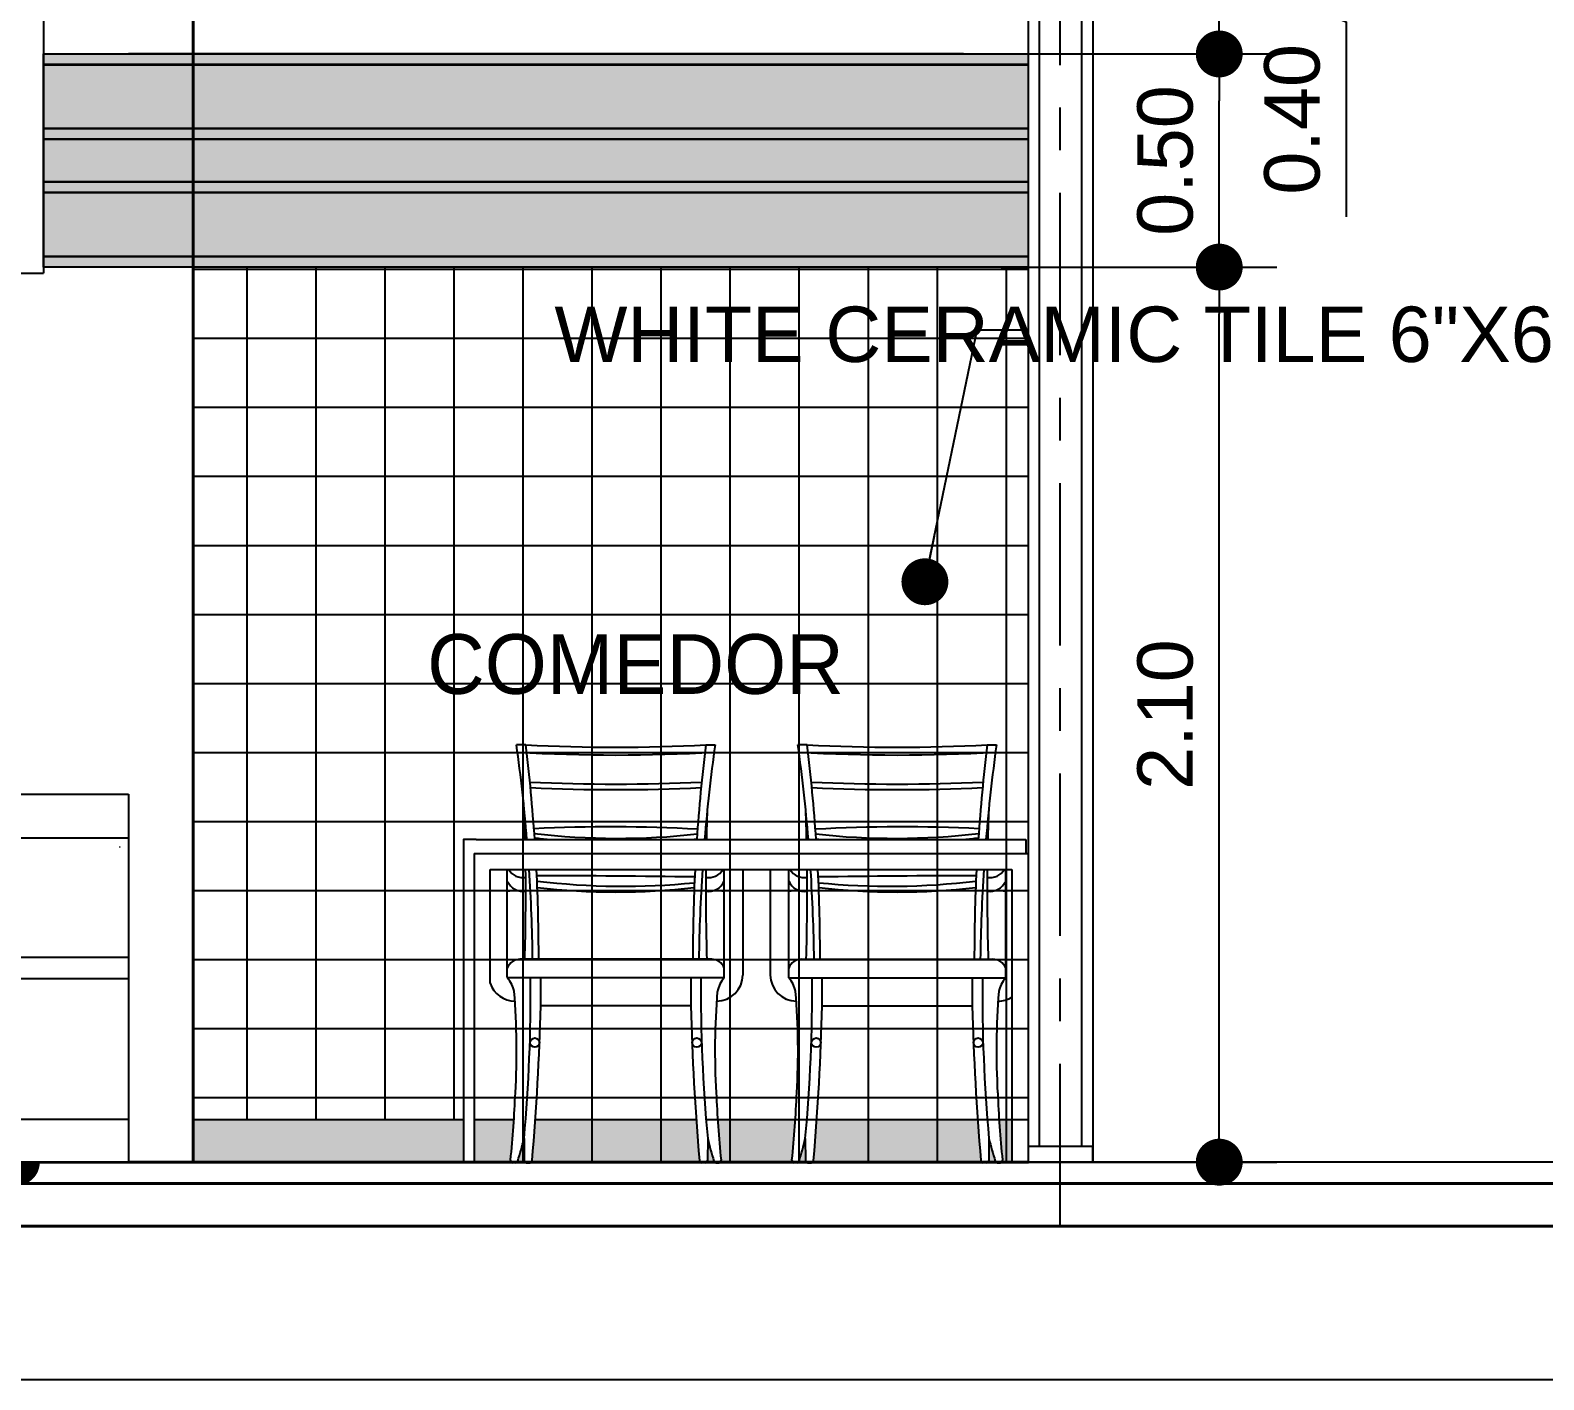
# Model space of a CAD drawing. Header units: metres. Extents: x 5805.4 to 5902.4, y 1788.4 to 1816.4.
# Drawn here: x 5850.489 to 5854.04, y 1788.609 to 1791.775 of the extents above; entities that cross this region are included whole.
import ezdxf

# ---------------------------------------------------------------- set-up
doc = ezdxf.new("R2010")
doc.units = ezdxf.units.M
doc.header["$LTSCALE"] = 0.02
doc.set_wipeout_variables(frame=1)
doc.linetypes.add('CENTER2', pattern=[28.575, 19.05, -3.175, 3.175, -3.175])
for name, color, linetype in [('A - Ejes', 7, 'CENTER2'), ('A-Acabados en Muros', 2, 'Continuous'), ('A-Acabados en Pared', 1, 'Continuous'), ('A-Cotas Generales', 2, 'Continuous'), ('A-Muebles', 7, 'Continuous'), ('A-Paredes Externas', 3, 'Continuous'), ('A-Puertas', 7, 'Continuous'), ('A-Texto Espacios', 7, 'Continuous'), ('COTAS', 7, 'Continuous'), ('DIM', 8, 'Continuous'), ('HACHT', 9, 'Continuous'), ('HATCH', 8, 'Continuous'), ('TE-Cubierta', 3, 'Continuous')]:
    doc.layers.add(name, color=color, linetype=linetype)
doc.layers.add('color cooler arriba', color=7, linetype='Continuous', true_color=0xab6b21)
doc.layers.add('paredes', color=5, linetype='Continuous', lineweight=40)
doc.styles.add('Arial', font='arial.ttf', dxfattribs={"height": 0.15})
doc.styles.add('BANKGOTHIC', font='bgothl.ttf', dxfattribs={"height": 0.3})
doc.styles.add('Cotas 75', font='arial.ttf', dxfattribs={"height": 0.13})
doc.dimstyles.new('Estilo 75', dxfattribs={"dimtxt": 0.13, "dimasz": 0.11, "dimexe": 0.135, "dimexo": 0, "dimgap": 0.06, "dimtad": 1, "dimzin": 1, "dimdsep": 46, "dimtxsty": 'Cotas 75', "dimblk": 'DOT', "dimcen": 0.135, "dimdle": 0.135, "dimclrd": 9, "dimclre": 9, "dimclrt": 256, "dimadec": 0, "dimazin": 0, "dimtfac": 1, "dimtmove": 1, "dimatfit": 1, "dimfxl": 0, "dimarcsym": 0})

# ---------------------------------------------------------------- blocks, each defined once
blk = doc.blocks.new('_Dot')
at = {"color": 0, "linetype": 'ByBlock', "lineweight": -2}
blk.add_line((-0.5, 0), (-1, 0), dxfattribs=at)
at = {"color": 0, "linetype": 'ByBlock', "const_width": 0.5}
blk.add_lwpolyline([(-0.25, 0, 1), (0.25, 0, 1)], format="xyb", close=True, dxfattribs=at)
blk = doc.blocks.new('*D61')
at = {"layer": 'DIM', "color": 9, "lineweight": -2, "transparency": 16777216}
for p, q in [((5850.6945, 1792.1203), (5850.3216, 1792.1203)), ((5850.4566, 1792.0103), (5850.4566, 1789.2296)), ((5850.6945, 1789.1196), (5850.3216, 1789.1196))]:
    blk.add_line(p, q, dxfattribs=at)
at = {"layer": 'DIM', "color": 9, "lineweight": -2, "transparency": 16777216, "xscale": 0.11, "yscale": 0.11, "zscale": 0.11}
for p, rotation in [((5850.4566, 1792.1203), 90), ((5850.4566, 1789.1196), 270)]:
    blk.add_blockref('_Dot', p, dxfattribs=dict(at, rotation=rotation))
at = {"layer": 'DIM', "transparency": 16777216, "insert": (5850.3302, 1790.62), "char_height": 0.13, "attachment_point": 5, "rotation": 90, "style": 'Cotas 75'}
blk.add_mtext('3.00', dxfattribs=at)
blk = doc.blocks.new('HNR_ZONE')
for p in [(115, 106.76), (112.55, 82)]:
    blk.add_line(p, (115, 82))
blk = doc.blocks.new('front_counter_new')
at = {"color": 1}
blk.add_lwpolyline([(8.97, 0), (194.98, 0), (194.98, 34), (8.97, 34)], close=True, dxfattribs=at)
blk.add_wipeout([(8.97, 0), (194.98, 0), (194.98, 34), (8.97, 34)], dxfattribs=at)
blk.add_wipeout([(8.97, 0), (204.93, 0), (204.93, 39.71), (8.97, 39.71)], dxfattribs=at)
for p, q in [((134.95, 39.71), (204.93, 39.71)), ((204.93, 39.71), (204.93, 0)), ((204.93, 4.6), (134.05, 4.6)), ((204.93, 4.6), (134.05, 4.6)), ((204.93, 0), (8.97, 0))]:
    blk.add_line(p, q, dxfattribs=at)
at = {"color": 9}
for p, q in [((204.93, 34.95), (134.95, 34.95)), ((204.93, 22.07), (134.95, 22.07)), ((204.93, 19.77), (134.95, 19.77))]:
    blk.add_line(p, q, dxfattribs=at)
blk.add_line((204.01, 34), (203.95, 34))
blk = doc.blocks.new('*D63')
at = {"layer": 'DIM', "color": 9, "lineweight": -2, "transparency": 16777216}
for p, q in [((5852.767, 1791.2196), (5853.4136, 1791.2196)), ((5853.2786, 1789.2296), (5853.2786, 1791.1096)), ((5852.7307, 1789.1196), (5853.4136, 1789.1196))]:
    blk.add_line(p, q, dxfattribs=at)
at = {"layer": 'DIM', "color": 9, "lineweight": -2, "transparency": 16777216, "xscale": 0.11, "yscale": 0.11, "zscale": 0.11}
for p, rotation in [((5853.2786, 1791.2196), 90), ((5853.2786, 1789.1196), 270)]:
    blk.add_blockref('_Dot', p, dxfattribs=dict(at, rotation=rotation))
at = {"layer": 'DIM', "transparency": 16777216, "insert": (5853.1523, 1790.1696), "char_height": 0.13, "attachment_point": 5, "rotation": 90, "style": 'Cotas 75'}
blk.add_mtext('2.10', dxfattribs=at)
blk = doc.blocks.new('*D69')
at = {"layer": 'HACHT', "color": 9, "lineweight": -2, "transparency": 16777216}
for p, q in [((5852.8301, 1791.7196), (5853.4136, 1791.7196)), ((5853.2786, 1791.3296), (5853.2786, 1791.6096)), ((5852.767, 1791.2196), (5853.4136, 1791.2196))]:
    blk.add_line(p, q, dxfattribs=at)
at = {"layer": 'HACHT', "color": 9, "lineweight": -2, "transparency": 16777216, "xscale": 0.11, "yscale": 0.11, "zscale": 0.11}
for p, rotation in [((5853.2786, 1791.7196), 90), ((5853.2786, 1791.2196), 270)]:
    blk.add_blockref('_Dot', p, dxfattribs=dict(at, rotation=rotation))
at = {"layer": 'HACHT', "transparency": 16777216, "insert": (5853.1523, 1791.4696), "char_height": 0.13, "attachment_point": 5, "rotation": 90, "style": 'Cotas 75'}
blk.add_mtext('0.50', dxfattribs=at)
blk = doc.blocks.new('*D70')
at = {"layer": 'HACHT', "color": 9, "lineweight": -2, "transparency": 16777216}
for p, q in [((5852.8301, 1792.1203), (5853.4136, 1792.1203)), ((5853.2786, 1791.8296), (5853.2786, 1792.0103)), ((5853.2786, 1791.92), (5853.5764, 1791.7948)), ((5853.5764, 1791.7948), (5853.5764, 1791.3375)), ((5852.8301, 1791.7196), (5853.4136, 1791.7196))]:
    blk.add_line(p, q, dxfattribs=at)
at = {"layer": 'HACHT', "color": 9, "lineweight": -2, "transparency": 16777216, "xscale": 0.11, "yscale": 0.11, "zscale": 0.11}
for p, rotation in [((5853.2786, 1792.1203), 90), ((5853.2786, 1791.7196), 270)]:
    blk.add_blockref('_Dot', p, dxfattribs=dict(at, rotation=rotation))
at = {"layer": 'HACHT', "transparency": 16777216, "insert": (5853.45, 1791.5662), "char_height": 0.13, "attachment_point": 5, "rotation": 90, "style": 'Cotas 75'}
blk.add_mtext('0.40', dxfattribs=at)
blk = doc.blocks.new('A$C23453A31')
at = {"ltscale": 40}
for p, q in [((112.1, 905), (92.1, 905)), ((502.1, 905), (522.1, 905)), ((721.6, 905), (701.6, 905)), ((1111.6, 905), (1131.6, 905)), ((72.1, 401.9), (72.1, 635)), ((542.1, 400.5), (542.1, 635)), ((582.1, 635), (582.1, 406.5)), ((641.6, 635), (641.6, 406.5)), ((681.6, 400.5), (681.6, 635)), ((1151.6, 401.9), (1151.6, 635)), ((515.2, 440.5), (98.9, 440.5)), ((708.4, 440.5), (1124.8, 440.5)), ((542.1, 400.5), (72.1, 400.5)), ((681.6, 400.5), (1151.6, 400.5)), ((469.5, 340), (144.6, 340)), ((754.1, 340), (1079.1, 340)), ((108.4, 52.3), (108.4, 5)), ((506.1, 52.3), (505.7, 5)), ((717.6, 52.3), (718, 5)), ((1115.3, 52.3), (1115.3, 5)), ((89.9, 0), (84, 0)), ((113.4, 0), (120.8, 0)), ((500.7, 0), (493.3, 0)), ((524.3, 0), (530.1, 0)), ((699.4, 0), (693.6, 0)), ((723, 0), (730.4, 0)), ((1110.3, 0), (1102.8, 0)), ((1133.8, 0), (1139.6, 0))]:
    blk.add_line(p, q, dxfattribs=at)
for p, q in [((5, 700), (889.2, 700)), ((889.2, 700), (1195, 700)), ((1195, 700), (1195, 670)), ((0, 670), (889.2, 670)), ((889.2, 670), (1200, 670)), ((1200, 670), (1200, 1.2)), ((35, 635), (889.2, 635)), ((889.2, 635), (1165, 635)), ((1165, 635), (1165, 0))]:
    blk.add_line(p, q)
blk.add_lwpolyline([(35, 388.5), (35, 635)])
for centre in [(131.7, 260), (482.4, 260), (741.3, 260), (1091.9, 260)]:
    blk.add_circle(centre, 10.1, dxfattribs=at)
for centre, radius, start, end in [((-3577.7, 394.9), 3705, 4.7233, 7.9133), ((307.1, 4688), 3805, 266.7939, 273.2061), ((307.1, 4705), 3805, 267.0624, 272.9376), ((-3634.7, 446.1), 3774.8, 3.8575, 6.9835), ((4248.8, 446.1), 3774.8, 173.0165, 176.1425), ((4191.8, 394.9), 3705, 172.0867, 175.2767), ((-2968.1, 394.9), 3705, 4.7233, 7.9133), ((916.6, 4688), 3805, 266.7939, 273.2061), ((916.6, 4705), 3805, 267.0624, 272.9376), ((-3025.2, 446.1), 3774.8, 3.8575, 6.9835), ((4858.4, 446.1), 3774.8, 173.0165, 176.1425), ((4801.3, 394.9), 3705, 172.0867, 175.2767), ((307.1, 4625), 3805, 267.1978, 272.8022), ((916.6, 4625), 3805, 267.1978, 272.8022), ((307.1, 4625), 3817, 267.2246, 272.7754), ((916.6, 4625), 3817, 267.2246, 272.7754), ((-4872.4, 586.2), 4984.5, 1.3084, 2.0257), ((5486.5, 586.2), 4984.5, 177.9743, 178.6916), ((-4262.8, 586.2), 4984.5, 1.3084, 2.0257), ((6096, 586.2), 4984.5, 177.9743, 178.6916), ((295.2, -2562.8), 3290.3, 86.7076, 92.8801), ((928.5, -2562.8), 3290.3, 87.1199, 93.2924), ((311.8, 2232.3), 1529.8, 263.1989, 276.4444), ((316.9, 2093.6), 1402.3, 262.3916, 263.6235), ((316.9, 2093.6), 1402.3, 276.3765, 276.7884), ((911.9, 2232.3), 1529.8, 263.5556, 276.8011), ((906.7, 2093.6), 1402.3, 263.2116, 263.6235), ((906.7, 2093.6), 1402.3, 276.3765, 277.6084), ((106.4, 655.1), 37.6, 212.4029, 278.6625), ((-4872.4, 586.2), 4984.5, 358.3257, 0.5611), ((-3577.7, 394.9), 3705, 0.7056, 3.7154), ((-3634.7, 446.1), 3774.8, 359.9164, 2.8692), ((4248.8, 446.1), 3774.8, 177.1308, 180.0836), ((4191.8, 394.9), 3705, 176.2846, 179.2944), ((5486.5, 586.2), 4984.5, 179.4389, 181.6743), ((507.7, 655.1), 37.6, 261.3375, 327.5971), ((716, 655.1), 37.6, 212.4029, 278.6625), ((-4262.8, 586.2), 4984.5, 358.3257, 0.5611), ((-2968.1, 394.9), 3705, 0.7056, 3.7154), ((-3025.2, 446.1), 3774.8, 359.9164, 2.8692), ((4858.4, 446.1), 3774.8, 177.1308, 180.0836), ((4801.3, 394.9), 3705, 176.2846, 179.2944), ((6096, 586.2), 4984.5, 179.4389, 181.6743), ((1117.2, 655.1), 37.6, 261.3375, 327.5971), ((106.5, 625.1), 37.6, 203.7481, 278.6625), ((142.2, -22928.9), 23550.2, 89.18291, 90.01505), ((323.4, 2162.7), 1563.9, 263.1378, 275.6556), ((306.7, 2044), 1457.7, 263.3164, 276.7102), ((507.6, 625.1), 37.6, 261.3375, 336.2519), ((716.1, 625.1), 37.6, 203.7481, 278.6625), ((1081.5, -22928.9), 23550.2, 89.98495, 90.81709), ((900.3, 2162.7), 1563.9, 264.3444, 276.8622), ((916.9, 2044), 1457.7, 263.2898, 276.6836), ((1117.1, 625.1), 37.6, 261.3375, 336.2519), ((210.7, -506), 1102.1, 96.098, 97.228), ((403.4, -506), 1102.1, 82.772, 83.902), ((820.3, -506), 1102.1, 96.098, 97.228), ((1013, -506), 1102.1, 82.772, 83.902), ((99.6, 411.1), 29.5, 88.6623, 159.0224), ((514.5, 411.1), 29.5, 20.9776, 91.3377), ((709.1, 411.1), 29.5, 88.6623, 159.0224), ((1124.1, 411.1), 29.5, 20.9776, 91.3377), ((77.1, 401.9), 5, 180, 210.0015), ((27.3, 358.9), 60.9, 11.0722, 41.7414), ((-3366.1, 368.3), 3488.8, 354.8038, 0.5293), ((-3344.4, 372.3), 3489.2, 359.4699, 0.4641), ((3958.6, 372.3), 3489.2, 179.5359, 180.5301), ((3980.6, 372.3), 3489.2, 179.5359, 185.2612), ((525.5, 406.5), 56.5, 270, 0), ((590.4, 357.6), 64.6, 138.4098, 168.4805), ((698.2, 406.5), 56.5, 180, 270), ((633.3, 357.6), 64.6, 11.5195, 41.5902), ((-2756.9, 372.3), 3489.2, 354.7388, 0.4641), ((-2734.9, 372.3), 3489.2, 359.4699, 0.4641), ((4568.1, 372.3), 3489.2, 179.5359, 180.5301), ((4589.8, 368.3), 3488.8, 179.4707, 185.1962), ((1196.4, 358.9), 60.9, 138.2586, 168.9278), ((1146.6, 401.9), 5, 329.9985, 0), ((88.6, 406.5), 56.5, 198.5546, 270), ((82.1, 370.1), 5, 4.6865, 15.16), ((82.1, 370.1), 5, 4.6865, 15.16), ((-1462.5, 243.5), 1554.8, 356.6078, 4.6865), ((2076.6, 243.5), 1554.8, 175.3135, 183.3922), ((-853, 243.5), 1554.8, 356.6078, 4.6865), ((2686.2, 243.5), 1554.8, 175.3135, 183.3922), ((1141.6, 370.1), 5, 164.84, 175.3135), ((1141.6, 370.1), 5, 164.84, 175.3135), ((-5500.8, 487.4), 5647.3, 355.0953, 358.5043), ((6114.9, 487.3), 5647.3, 181.4951, 184.9041), ((-4891.2, 487.3), 5647.3, 355.0959, 358.5049), ((6724.5, 487.4), 5647.3, 181.4957, 184.9047), ((1135.1, 406.5), 56.5, 270, 301.9581), ((-2140.2, 238), 2231.4, 354.0199, 357.7788), ((2754.3, 238), 2231.4, 182.2198, 185.9787), ((-1530.7, 238), 2231.4, 354.0213, 357.7802), ((3363.9, 238), 2231.4, 182.2212, 185.9801), ((-463.9, 187.7), 588.1, 341.7462, 346.6988), ((1077.1, 182.7), 585.6, 192.8611, 197.8241), ((146.6, 182.7), 585.6, 342.1759, 347.1389), ((1687.6, 187.7), 588.1, 193.3012, 198.2538), ((84, 5), 5, 173.8655, 270), ((89.9, 5), 5, 270, 341.7462), ((113.4, 5), 5, 180, 270), ((120.8, 5), 5, 270, 355.0279), ((493.3, 5), 5, 184.9721, 270), ((500.7, 5), 5, 270, 0), ((524.3, 5), 5, 198.2538, 270), ((530.1, 5), 5, 270, 6.1345), ((693.6, 5), 5, 173.8655, 270), ((699.4, 5), 5, 270, 341.7462), ((723, 5), 5, 180, 270), ((730.4, 5), 5, 270, 355.0279), ((1102.8, 5), 5, 184.9721, 270), ((1110.3, 5), 5, 270, 0), ((1133.8, 5), 5, 198.2538, 270), ((1139.6, 5), 5, 270, 6.1345)]:
    blk.add_arc(centre, radius, start, end, dxfattribs=at)

msp = doc.modelspace()

# ---------------------------------------------------------------- hatches: boundary and pattern name
at = {"layer": 'HACHT'}
h = msp.add_hatch(color=7, dxfattribs=at)
h.dxf.hatch_style = 1
h.paths.add_polyline_path([(5851.5056, 1789.1196), (5851.5056, 1789.2196), (5850.8711, 1789.2196), (5850.8702, 1789.1196)])
edge = h.paths.add_edge_path()
edge.add_arc((5851.6213, 1789.1238), 0.00542, 174.0195, 229.975)
edge.add_line((5851.6178, 1789.1196), (5851.5303, 1789.1196))
edge.add_line((5851.5303, 1789.1196), (5851.5303, 1789.2196))
edge.add_line((5851.5303, 1789.2196), (5851.624, 1789.2196))
edge.add_arc((5849.2121, 1789.3762), 2.417, 354.0195, 356.2867, ccw=False)
edge = h.paths.add_edge_path()
edge.add_arc((5851.6531, 1789.1238), 0.00542, 180, 229.975)
edge.add_line((5851.6497, 1789.1196), (5851.6311, 1789.1196))
edge.add_arc((5851.6276, 1789.1238), 0.00542, 310.025, 341.7462)
edge.add_arc((5851.0278, 1789.3216), 0.637, 341.7462, 346.6988)
edge.add_line((5851.6477, 1789.1751), (5851.6477, 1789.1238))
edge = h.paths.add_edge_path()
edge.add_arc((5852.0646, 1789.1238), 0.00542, 184.904, 229.975)
edge.add_line((5852.0611, 1789.1196), (5851.6647, 1789.1196))
edge.add_arc((5851.6612, 1789.1238), 0.00542, 310.025, 355.0954)
edge.add_arc((5845.572, 1789.6463), 6.1169, 355.09537, 356.00027)
edge.add_line((5851.6741, 1789.2196), (5852.0517, 1789.2196))
edge.add_arc((5858.1537, 1789.6462), 6.1169, 183.99911, 184.90402)
edge = h.paths.add_edge_path()
edge.add_arc((5852.0981, 1789.1238), 0.00542, 197.8204, 229.975)
edge.add_line((5852.0947, 1789.1196), (5852.0761, 1789.1196))
edge.add_arc((5852.0726, 1789.1238), 0.00542, 310.025, 359.5159)
edge.add_line((5852.078, 1789.1237), (5852.0785, 1789.1751))
edge.add_arc((5852.6969, 1789.3162), 0.6343, 192.8609, 197.8202)
edge = h.paths.add_edge_path()
edge.add_arc((5852.2815, 1789.1238), 0.00542, 174.0209, 229.975)
edge.add_line((5852.2781, 1789.1196), (5852.1079, 1789.1196))
edge.add_arc((5852.1045, 1789.1238), 0.00542, 310.0252, 365.9792)
edge.add_arc((5854.5137, 1789.3761), 2.417, 183.7119, 185.9791, ccw=False)
edge.add_line((5852.1018, 1789.2196), (5852.2842, 1789.2196))
edge.add_arc((5849.8723, 1789.3761), 2.417, 354.0209, 356.2881, ccw=False)
edge = h.paths.add_edge_path()
edge.add_arc((5852.3134, 1789.1238), 0.00542, 180.4841, 229.975)
edge.add_line((5852.3099, 1789.1196), (5852.2913, 1789.1196))
edge.add_arc((5852.2879, 1789.1238), 0.00542, 310.028, 342.1822)
edge.add_arc((5851.6891, 1789.3162), 0.6343, 342.1796, 347.1389)
edge.add_line((5852.3075, 1789.1751), (5852.308, 1789.1237))
edge = h.paths.add_edge_path()
edge.add_arc((5852.7248, 1789.1238), 0.00542, 184.9046, 229.975)
edge.add_line((5852.7213, 1789.1196), (5852.3249, 1789.1196))
edge.add_arc((5852.3214, 1789.1238), 0.00542, 310.025, 355.096)
edge.add_arc((5846.2323, 1789.6462), 6.1169, 355.09598, 356.00089)
edge.add_line((5852.3343, 1789.2196), (5852.7119, 1789.2196))
edge.add_arc((5858.8139, 1789.6463), 6.1169, 183.99972, 184.90463)
edge = h.paths.add_edge_path()
edge.add_arc((5852.7584, 1789.1238), 0.00542, 198.2538, 229.975)
edge.add_line((5852.7549, 1789.1196), (5852.7363, 1789.1196))
edge.add_arc((5852.7329, 1789.1238), 0.00542, 310.025, 360)
edge.add_line((5852.7383, 1789.1238), (5852.7383, 1789.1751))
edge.add_arc((5853.3582, 1789.3216), 0.637, 193.3012, 198.2538)
edge = h.paths.add_edge_path()
edge.add_line((5852.7922, 1789.1196), (5852.7922, 1789.2196))
edge.add_line((5852.7922, 1789.2196), (5852.762, 1789.2196))
edge.add_arc((5855.1739, 1789.3762), 2.417, 183.7133, 185.9805)
edge.add_arc((5852.7647, 1789.1238), 0.00542, -49.9748, 5.9806, ccw=False)
edge.add_line((5852.7682, 1789.1196), (5852.7922, 1789.1196))
at = {"layer": 'HATCH'}
h = msp.add_hatch(dxfattribs=at)
h.set_pattern_fill('NET', color=256, scale=0.051)
h.paths.add_polyline_path([(5852.8301, 1791.2196), (5850.8711, 1791.2196), (5850.8711, 1789.2201), (5851.5056, 1789.2201), (5851.5056, 1789.1196), (5852.8301, 1789.1196)])
h.paths.add_polyline_path([(5851.0996, 1790.1184), (5852.6982, 1790.1184), (5852.6982, 1790.4713), (5851.0996, 1790.4713)], flags=24)

# ---------------------------------------------------------------- linework, layer by layer
at = {"layer": 'A - Ejes'}
msp.add_lwpolyline([(5852.9058, 1788.9696), (5852.9058, 1796.4442)], dxfattribs=at)
at = {"layer": 'A-Acabados en Muros', "color": 9}
for points in [[(5852.679, 1791.7196), (5850.72, 1791.7196)], [(5852.6786, 1791.6946), (5850.72, 1791.6946)], [(5852.679, 1791.5446), (5850.72, 1791.5446)], [(5852.679, 1791.5196), (5850.72, 1791.5196)], [(5852.679, 1791.4196), (5850.72, 1791.4196)], [(5852.679, 1791.3946), (5850.72, 1791.3946)], [(5852.679, 1791.2446), (5850.72, 1791.2446)]]:
    msp.add_lwpolyline(points, dxfattribs=at)
at = {"layer": 'A-Acabados en Pared', "color": 30}
msp.add_lwpolyline([(5852.8316, 1791.2196), (5850.8711, 1791.2196)], dxfattribs=at)
at = {"layer": 'A-Muebles', "color": 1}
msp.add_lwpolyline([(5850.8711, 1789.1196), (5850.8711, 1789.9796)], dxfattribs=at)
at = {"layer": 'A-Muebles'}
for points in [[(5851.5357, 1789.8766), (5851.5056, 1789.8766), (5851.5056, 1789.1196)], [(5851.5303, 1789.8441), (5851.5303, 1789.1196)]]:
    msp.add_lwpolyline(points, dxfattribs=at)
at = {"layer": 'A-Paredes Externas'}
msp.add_lwpolyline([(5852.9824, 1795.0396), (5852.9824, 1789.1196)], dxfattribs=at)
at = {"layer": 'A-Puertas', "color": 4, "elevation": -5.8965}
msp.add_lwpolyline([(5852.9562, 1792.0819), (5852.8562, 1792.0819), (5852.8562, 1789.1574), (5852.9562, 1789.1574)], close=True, dxfattribs=at)
at = {"layer": 'A-Puertas'}
msp.add_lwpolyline([(5852.9813, 1789.1196), (5852.8313, 1789.1196), (5852.8313, 1789.1574), (5852.9813, 1789.1574)], close=True, dxfattribs=at)
at = {"layer": 'COTAS'}
msp.add_lwpolyline([(5850.8711, 1791.2196), (5850.8711, 1789.1196)], dxfattribs=at)
at = {"layer": 'DIM'}
msp.add_line((5850.8711, 1791.2196), (5850.7556, 1791.2196), dxfattribs=at)
at = {"layer": 'DIM', "color": 2, "true_color": 0xf1eb1f}
for points in [[(5850.8711, 1789.2201), (5851.5056, 1789.2201)], [(5851.5303, 1789.2201), (5851.624, 1789.2201)], [(5851.6741, 1789.2201), (5852.0517, 1789.2201)], [(5852.0746, 1789.2201), (5852.8301, 1789.2201)]]:
    msp.add_lwpolyline(points, dxfattribs=at)
at = {"layer": 'DIM'}
msp.add_lwpolyline([(5842.3048, 1788.9696), (5856.6024, 1788.9696), (5856.6024, 1788.6092), (5842.3048, 1788.6092)], close=True, dxfattribs=at)
at = {"layer": 'HACHT', "color": 7}
for points in [[(5852.8301, 1795.0396), (5852.8301, 1789.1196)], [(5852.8301, 1789.1196), (5842.0468, 1789.1196)], [(5856.606, 1789.1196), (5852.7558, 1789.1196)]]:
    msp.add_lwpolyline(points, dxfattribs=at)
at = {"layer": 'HACHT'}
msp.add_lwpolyline([(5842.0468, 1788.9696), (5856.606, 1788.9696)], dxfattribs=at)
at = {"layer": 'paredes'}
for points in [[(5850.8711, 1792.1203), (5850.8711, 1789.1196)], [(5852.8301, 1789.1196), (5844.1713, 1789.1196)], [(5852.8313, 1789.1196), (5852.7558, 1789.1196)], [(5856.606, 1789.0696), (5842.0468, 1789.0696)], [(5856.606, 1788.9696), (5842.0468, 1788.9696)]]:
    msp.add_lwpolyline(points, dxfattribs=at)

# ---------------------------------------------------------------- block references
at = {"layer": 'A-Muebles', "xscale": 0.001083157614389836, "yscale": 0.001083157614389836, "zscale": 0.001083157614389836}
msp.add_blockref('A$C23453A31', (5851.5303, 1789.1184), dxfattribs=at)

# ---------------------------------------------------------------- texts
at = {"layer": 'A-Cotas Generales', "color": 7, "linetype": 'Continuous', "insert": (5852.9235, 1791.061), "char_height": 0.13, "attachment_point": 5, "style": 'Arial'}
msp.add_mtext('WHITE CERAMIC TILE 6"X6"', dxfattribs=at)
at = {"layer": 'A-Texto Espacios', "color": 1, "insert": (5851.9091, 1790.2873), "char_height": 0.14, "attachment_point": 5, "style": 'BANKGOTHIC'}
msp.add_mtext_dynamic_manual_height_columns('COMEDOR', width=4.379481, gutter_width=0.75, heights=[0], dxfattribs=at)

# ---------------------------------------------------------------- dimensions: what is measured, and where the dimension line sits
at = {"layer": 'DIM'}
for base, p1, p2, picture, middle in [((5850.4566, 1789.1196), (5850.6945, 1792.1203), (5850.6945, 1789.1196), '*D61', (5850.3302, 1790.62)), ((5853.2786, 1791.2196), (5852.7307, 1789.1196), (5852.767, 1791.2196), '*D63', (5853.1523, 1790.1696))]:
    dim = msp.add_linear_dim(base=base, p1=p1, p2=p2, angle=90, dimstyle='Estilo 75', dxfattribs=at)
    dim.commit()
    dim.dimension.update_dxf_attribs({"geometry": picture, "text_midpoint": middle})
at = {"layer": 'HACHT'}
dim = msp.add_linear_dim(base=(5853.2786, 1792.1203), p1=(5852.8301, 1791.7196), p2=(5852.8301, 1792.1203), angle=90, dimstyle='Estilo 75', dxfattribs=at)
dim.commit()
dim.dimension.update_dxf_attribs({"geometry": '*D70', "text_midpoint": (5853.5764, 1791.7348), "dimtype": 160})
dim = msp.add_linear_dim(base=(5853.2786, 1791.7196), p1=(5852.767, 1791.2196), p2=(5852.8301, 1791.7196), angle=90, dimstyle='Estilo 75', dxfattribs=at)
dim.commit()
dim.dimension.update_dxf_attribs({"geometry": '*D69', "text_midpoint": (5853.1523, 1791.4696)})

# ---------------------------------------------------------------- leaders
at = {"layer": 'TE-Cubierta', "color": 5}
msp.add_leader([(5852.5881, 1790.4813), (5852.7107, 1791.0725), (5852.8207, 1791.0725)], dimstyle='Estilo 75', override={"dimtad": 0, "dimldrblk": 'Dot'}, dxfattribs=at)

# ---------------------------------------------------------------- next in the draw order: block references
at = {"xscale": 0.02539583333333333, "yscale": 0.02539583333333333, "zscale": 0.02539583333333333}
msp.add_blockref('HNR_ZONE', (5847.5999, 1789.1229), dxfattribs=at)

# ---------------------------------------------------------------- next in the draw order: hatches: boundary and pattern name
at = {"layer": 'A-Acabados en Pared'}
h = msp.add_hatch(color=30, dxfattribs=at)
h.dxf.hatch_style = 1
h.paths.add_polyline_path([(5850.5204, 1791.7196), (5850.5204, 1791.6946), (5852.8301, 1791.6946), (5852.8301, 1791.7196)])
h = msp.add_hatch(color=30, dxfattribs=at)
h.dxf.hatch_style = 1
h.paths.add_polyline_path([(5850.5204, 1791.5446), (5850.5204, 1791.5196), (5852.8301, 1791.5196), (5852.8301, 1791.5446)])
h = msp.add_hatch(color=30, dxfattribs=at)
h.dxf.hatch_style = 1
h.paths.add_polyline_path([(5850.5204, 1791.4196), (5850.5204, 1791.3946), (5852.8301, 1791.3946), (5852.8301, 1791.4196)])
h = msp.add_hatch(color=30, dxfattribs=at)
h.dxf.hatch_style = 1
h.paths.add_polyline_path([(5850.5204, 1791.2446), (5850.5204, 1791.2196), (5852.8301, 1791.2196), (5852.8301, 1791.2446)])
at = {"layer": 'color cooler arriba'}
h = msp.add_hatch(color=256, dxfattribs=at)
h.dxf.hatch_style = 1
h.paths.add_polyline_path([(5850.5204, 1791.6944), (5850.5204, 1791.5444), (5852.8301, 1791.5444), (5852.8301, 1791.6944)])
h = msp.add_hatch(color=256, dxfattribs=at)
h.dxf.hatch_style = 1
h.paths.add_polyline_path([(5850.5204, 1791.5196), (5850.5204, 1791.4196), (5852.8301, 1791.4196), (5852.8301, 1791.5196)])
h = msp.add_hatch(color=256, dxfattribs=at)
h.dxf.hatch_style = 1
h.paths.add_polyline_path([(5850.5204, 1791.3946), (5850.5204, 1791.2446), (5852.8301, 1791.2446), (5852.8301, 1791.3946)])

# ---------------------------------------------------------------- next in the draw order: linework, layer by layer
for points in [[(5850.5204, 1791.6944), (5852.8301, 1791.6944), (5852.8301, 1791.5444), (5850.5204, 1791.5444)], [(5850.5204, 1791.5196), (5852.8301, 1791.5196), (5852.8301, 1791.4196), (5850.5204, 1791.4196)], [(5850.5204, 1791.3946), (5852.8301, 1791.3946), (5852.8301, 1791.2446), (5850.5204, 1791.2446)]]:
    msp.add_lwpolyline(points, close=True, dxfattribs=at)
at = {"layer": 'DIM'}
for points in [[(5850.5204, 1791.7196), (5852.8301, 1791.7196), (5852.8301, 1791.6946), (5850.5204, 1791.6946)], [(5850.5204, 1791.5446), (5852.8301, 1791.5446), (5852.8301, 1791.5196), (5850.5204, 1791.5196)], [(5850.5204, 1791.4196), (5852.8301, 1791.4196), (5852.8301, 1791.3946), (5850.5204, 1791.3946)], [(5850.5204, 1791.2446), (5852.8301, 1791.2446), (5852.8301, 1791.2196), (5850.5204, 1791.2196)]]:
    msp.add_lwpolyline(points, close=True, dxfattribs=at)

# ---------------------------------------------------------------- next in the draw order: block references
at = {"layer": 'A-Muebles', "color": 1, "xscale": 0.02174573391926585, "yscale": 0.02174573391926585, "zscale": 0.02174573391926585}
msp.add_blockref('front_counter_new', (5846.2637, 1789.1196), dxfattribs=at)

doc.saveas('drawing.dxf')
